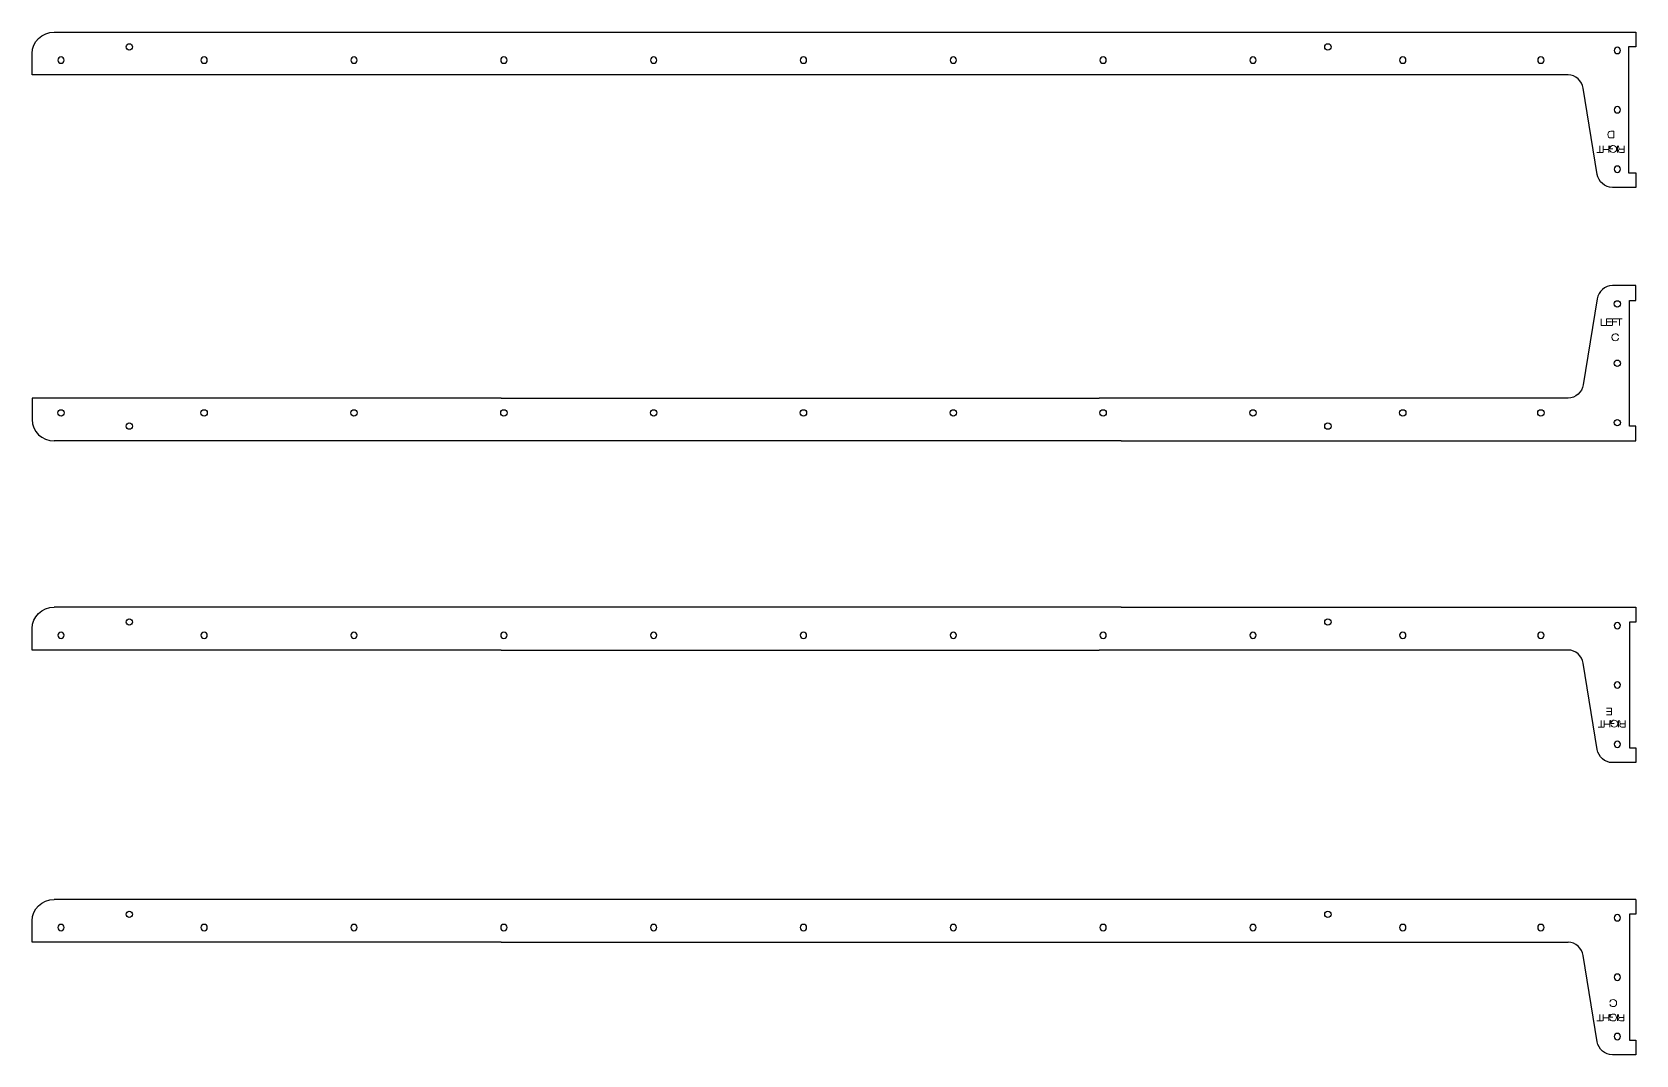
# Model space of a CAD drawing. Header units: millimetres. Extents: x -1126 to 1287, y -1638 to 198.
# Drawn here: x -610 to 113, y -263 to 198 of the extents above; entities that cross this region are included whole.
import ezdxf

# ---------------------------------------------------------------- set-up
doc = ezdxf.new("R2010")
doc.units = ezdxf.units.MM
doc.layers.add('Cuts', color=1, linetype='Continuous', lineweight=25, true_color=0xff0000)
doc.layers.add('text', color=5, linetype='Continuous', lineweight=0, true_color=0x0000ff)

msp = doc.modelspace()

# ---------------------------------------------------------------- linework, layer by layer
at = {"layer": 'Cuts'}
for p, q in [((-599.96, 197.86), (-368.05, 197.86)), ((-368.05, 197.86), (-119.14, 197.86)), ((-119.14, 197.86), (112.76, 197.86)), ((82.24, 178.58), (-398.57, 178.58)), ((-398.59, 33.03), (-129.14, 33.03)), ((-119.14, 13.74), (-599.98, 13.74)), ((-119.15, -61.12), (-599.98, -61.12)), ((-398.59, -80.4), (-129.15, -80.4)), ((-119.15, -192.72), (-368.07, -192.72)), ((-398.59, -212), (82.24, -212))]:
    msp.add_line(p, q, dxfattribs=at)
at = {"layer": 'Cuts', "color": 1, "true_color": 0xff0000}
for p, q in [((-368.07, -192.72), (-599.98, -192.72)), ((112.76, -192.72), (-119.15, -192.72))]:
    msp.add_line(p, q, dxfattribs=at)
for points in [[(112.76, 197.86), (112.76, 191.16), (109.36, 191.16), (109.36, 134.56), (112.76, 134.56), (112.76, 127.86), (102.14, 127.86)], [(-398.57, 178.58), (-609.96, 178.58), (-609.96, 188.22)], [(95.37, 133.81), (89.01, 172.63)], [(112.76, 20.44), (109.81, 20.44), (109.81, 77.05), (112.76, 77.05), (112.76, 83.74), (112.76, 83.74), (102.14, 83.74)], [(95.37, 77.79), (89.01, 38.98)], [(-398.59, 33.03), (-406.2, 33.03), (-609.98, 33.03)], [(82.24, 33.03), (74.63, 33.03), (-129.14, 33.03)], [(-119.14, 13.74), (112.76, 13.74), (112.76, 20.44), (112.76, 20.44)], [(-119.15, -61.12), (112.76, -61.12), (112.76, -67.82), (112.76, -67.82)], [(112.76, -67.82), (109.81, -67.82), (109.81, -124.42), (112.76, -124.42), (112.76, -131.12), (112.76, -131.12), (102.14, -131.12)], [(-398.59, -80.4), (-406.2, -80.4), (-609.98, -80.4)], [(82.24, -80.4), (74.63, -80.4), (-129.15, -80.4)], [(95.37, -125.17), (89.01, -86.35)], [(112.76, -192.72), (112.76, -199.42), (109.81, -199.42), (109.81, -256.02), (112.76, -256.02), (112.76, -262.72), (102.14, -262.72)], [(-398.59, -212), (-406.2, -212), (-609.98, -212)], [(95.37, -256.77), (89.01, -217.95)]]:
    msp.add_lwpolyline(points, dxfattribs=at)
for points in [[(-609.96, 188.22), (-609.96, 193.52), (-605.46, 197.86), (-599.96, 197.86)], [(-567.59, 191.19), (-567.59, 191.98), (-566.95, 192.62), (-566.16, 192.62)], [(-566.16, 189.77), (-566.95, 189.77), (-567.59, 190.41), (-567.59, 191.19)], [(-566.16, 192.62), (-565.37, 192.62), (-564.74, 191.98), (-564.74, 191.19)], [(-564.74, 191.19), (-564.74, 190.41), (-565.37, 189.77), (-566.16, 189.77)], [(-27.48, 191.19), (-27.48, 191.98), (-26.84, 192.62), (-26.06, 192.62)], [(-26.06, 189.77), (-26.84, 189.77), (-27.48, 190.41), (-27.48, 191.19)], [(-26.06, 192.62), (-25.27, 192.62), (-24.63, 191.98), (-24.63, 191.19)], [(-24.63, 191.19), (-24.63, 190.41), (-25.27, 189.77), (-26.06, 189.77)], [(104.35, 191.01), (103.57, 191.01), (102.93, 190.37), (102.93, 189.59)], [(102.93, 189.59), (102.93, 188.8), (103.57, 188.16), (104.35, 188.16)], [(105.78, 189.59), (105.78, 190.37), (105.14, 191.01), (104.35, 191.01)], [(104.35, 188.16), (105.14, 188.16), (105.78, 188.8), (105.78, 189.59)], [(-596.93, 186.65), (-597.72, 186.65), (-598.36, 186.01), (-598.36, 185.22)], [(-598.36, 185.22), (-598.36, 184.44), (-597.72, 183.8), (-596.93, 183.8)], [(-595.51, 185.22), (-595.51, 186.01), (-596.15, 186.65), (-596.93, 186.65)], [(-596.93, 183.8), (-596.15, 183.8), (-595.51, 184.44), (-595.51, 185.22)], [(-532.46, 186.65), (-533.25, 186.65), (-533.89, 186.01), (-533.89, 185.22)], [(-533.89, 185.22), (-533.89, 184.44), (-533.25, 183.8), (-532.46, 183.8)], [(-531.04, 185.22), (-531.04, 186.01), (-531.67, 186.65), (-532.46, 186.65)], [(-532.46, 183.8), (-531.67, 183.8), (-531.04, 184.44), (-531.04, 185.22)], [(-464.91, 186.65), (-465.69, 186.65), (-466.33, 186.01), (-466.33, 185.22)], [(-466.33, 185.22), (-466.33, 184.44), (-465.69, 183.8), (-464.91, 183.8)], [(-463.48, 185.22), (-463.48, 186.01), (-464.12, 186.65), (-464.91, 186.65)], [(-464.91, 183.8), (-464.12, 183.8), (-463.48, 184.44), (-463.48, 185.22)], [(-397.38, 186.65), (-398.16, 186.65), (-398.8, 186.01), (-398.8, 185.22)], [(-398.8, 185.22), (-398.8, 184.44), (-398.16, 183.8), (-397.38, 183.8)], [(-395.95, 185.22), (-395.95, 186.01), (-396.59, 186.65), (-397.38, 186.65)], [(-397.38, 183.8), (-396.59, 183.8), (-395.95, 184.44), (-395.95, 185.22)], [(-329.86, 186.65), (-330.65, 186.65), (-331.29, 186.01), (-331.29, 185.22)], [(-331.29, 185.22), (-331.29, 184.44), (-330.65, 183.8), (-329.86, 183.8)], [(-328.44, 185.22), (-328.44, 186.01), (-329.08, 186.65), (-329.86, 186.65)], [(-329.86, 183.8), (-329.08, 183.8), (-328.44, 184.44), (-328.44, 185.22)], [(-262.35, 186.65), (-263.14, 186.65), (-263.78, 186.01), (-263.78, 185.22)], [(-263.78, 185.22), (-263.78, 184.44), (-263.14, 183.8), (-262.35, 183.8)], [(-260.93, 185.22), (-260.93, 186.01), (-261.56, 186.65), (-262.35, 186.65)], [(-262.35, 183.8), (-261.56, 183.8), (-260.93, 184.44), (-260.93, 185.22)], [(-194.84, 186.65), (-195.63, 186.65), (-196.26, 186.01), (-196.26, 185.22)], [(-196.26, 185.22), (-196.26, 184.44), (-195.63, 183.8), (-194.84, 183.8)], [(-193.41, 185.22), (-193.41, 186.01), (-194.05, 186.65), (-194.84, 186.65)], [(-194.84, 183.8), (-194.05, 183.8), (-193.41, 184.44), (-193.41, 185.22)], [(-127.33, 186.65), (-128.11, 186.65), (-128.75, 186.01), (-128.75, 185.22)], [(-128.75, 185.22), (-128.75, 184.44), (-128.11, 183.8), (-127.33, 183.8)], [(-125.9, 185.22), (-125.9, 186.01), (-126.54, 186.65), (-127.33, 186.65)], [(-127.33, 183.8), (-126.54, 183.8), (-125.9, 184.44), (-125.9, 185.22)], [(-59.81, 186.65), (-60.6, 186.65), (-61.24, 186.01), (-61.24, 185.22)], [(-61.24, 185.22), (-61.24, 184.44), (-60.6, 183.8), (-59.81, 183.8)], [(-58.39, 185.22), (-58.39, 186.01), (-59.03, 186.65), (-59.81, 186.65)], [(-59.81, 183.8), (-59.03, 183.8), (-58.39, 184.44), (-58.39, 185.22)], [(7.7, 186.65), (6.91, 186.65), (6.27, 186.01), (6.27, 185.22)], [(6.27, 185.22), (6.27, 184.44), (6.91, 183.8), (7.7, 183.8)], [(9.12, 185.22), (9.12, 186.01), (8.49, 186.65), (7.7, 186.65)], [(7.7, 183.8), (8.49, 183.8), (9.12, 184.44), (9.12, 185.22)], [(69.91, 186.65), (69.13, 186.65), (68.49, 186.01), (68.49, 185.22)], [(68.49, 185.22), (68.49, 184.44), (69.13, 183.8), (69.91, 183.8)], [(71.34, 185.22), (71.34, 186.01), (70.7, 186.65), (69.91, 186.65)], [(69.91, 183.8), (70.7, 183.8), (71.34, 184.44), (71.34, 185.22)], [(89.01, 172.63), (88.59, 175.9), (85.54, 178.58), (82.24, 178.58)], [(104.35, 164.29), (103.57, 164.29), (102.93, 163.65), (102.93, 162.86)], [(102.93, 162.86), (102.93, 162.07), (103.57, 161.44), (104.35, 161.44)], [(105.78, 162.86), (105.78, 163.65), (105.14, 164.29), (104.35, 164.29)], [(104.35, 161.44), (105.14, 161.44), (105.78, 162.07), (105.78, 162.86)], [(104.35, 137.56), (103.57, 137.56), (102.93, 136.92), (102.93, 136.14)], [(105.78, 136.14), (105.78, 136.92), (105.14, 137.56), (104.35, 137.56)], [(102.14, 127.86), (98.84, 127.86), (95.79, 130.54), (95.37, 133.81)], [(102.93, 136.14), (102.93, 135.35), (103.57, 134.71), (104.35, 134.71)], [(104.35, 134.71), (105.14, 134.71), (105.78, 135.35), (105.78, 136.14)], [(102.14, 83.74), (98.84, 83.74), (95.79, 81.07), (95.37, 77.79)], [(102.93, 75.47), (102.93, 76.26), (103.57, 76.89), (104.35, 76.89)], [(104.35, 74.04), (103.57, 74.04), (102.93, 74.68), (102.93, 75.47)], [(104.35, 76.89), (105.14, 76.89), (105.78, 76.26), (105.78, 75.47)], [(105.78, 75.47), (105.78, 74.68), (105.14, 74.04), (104.35, 74.04)], [(102.93, 48.74), (102.93, 49.53), (103.57, 50.17), (104.35, 50.17)], [(104.35, 47.32), (103.57, 47.32), (102.93, 47.96), (102.93, 48.74)], [(104.35, 50.17), (105.14, 50.17), (105.78, 49.53), (105.78, 48.74)], [(105.78, 48.74), (105.78, 47.96), (105.14, 47.32), (104.35, 47.32)], [(89.01, 38.98), (88.59, 35.7), (85.54, 33.03), (82.24, 33.03)], [(-609.98, 33.03), (-609.98, 33.03), (-609.98, 28.69), (-609.98, 23.39)], [(-609.98, 23.39), (-609.98, 18.08), (-605.48, 13.74), (-599.98, 13.74)], [(-598.36, 26.38), (-598.36, 27.17), (-597.72, 27.81), (-596.93, 27.81)], [(-596.93, 24.96), (-597.72, 24.96), (-598.36, 25.6), (-598.36, 26.38)], [(-596.93, 27.81), (-596.15, 27.81), (-595.51, 27.17), (-595.51, 26.38)], [(-595.51, 26.38), (-595.51, 25.6), (-596.15, 24.96), (-596.93, 24.96)], [(-567.59, 20.41), (-567.59, 21.2), (-566.95, 21.84), (-566.16, 21.84)], [(-566.16, 21.84), (-565.37, 21.84), (-564.74, 21.2), (-564.74, 20.41)], [(-533.89, 26.38), (-533.89, 27.17), (-533.25, 27.81), (-532.46, 27.81)], [(-532.46, 24.96), (-533.25, 24.96), (-533.89, 25.6), (-533.89, 26.38)], [(-532.46, 27.81), (-531.67, 27.81), (-531.04, 27.17), (-531.04, 26.38)], [(-531.04, 26.38), (-531.04, 25.6), (-531.67, 24.96), (-532.46, 24.96)], [(-466.35, 26.38), (-466.35, 27.17), (-465.71, 27.81), (-464.93, 27.81)], [(-464.93, 24.96), (-465.71, 24.96), (-466.35, 25.6), (-466.35, 26.38)], [(-464.93, 27.81), (-464.14, 27.81), (-463.5, 27.17), (-463.5, 26.38)], [(-463.5, 26.38), (-463.5, 25.6), (-464.14, 24.96), (-464.93, 24.96)], [(-398.8, 26.38), (-398.8, 27.17), (-398.16, 27.81), (-397.38, 27.81)], [(-397.38, 24.96), (-398.16, 24.96), (-398.8, 25.6), (-398.8, 26.38)], [(-397.38, 27.81), (-396.59, 27.81), (-395.95, 27.17), (-395.95, 26.38)], [(-395.95, 26.38), (-395.95, 25.6), (-396.59, 24.96), (-397.38, 24.96)], [(-331.29, 26.38), (-331.29, 27.17), (-330.65, 27.81), (-329.86, 27.81)], [(-329.86, 24.96), (-330.65, 24.96), (-331.29, 25.6), (-331.29, 26.38)], [(-329.86, 27.81), (-329.08, 27.81), (-328.44, 27.17), (-328.44, 26.38)], [(-328.44, 26.38), (-328.44, 25.6), (-329.08, 24.96), (-329.86, 24.96)], [(-263.78, 26.38), (-263.78, 27.17), (-263.14, 27.81), (-262.35, 27.81)], [(-262.35, 24.96), (-263.14, 24.96), (-263.78, 25.6), (-263.78, 26.38)], [(-262.35, 27.81), (-261.56, 27.81), (-260.93, 27.17), (-260.93, 26.38)], [(-260.93, 26.38), (-260.93, 25.6), (-261.56, 24.96), (-262.35, 24.96)], [(-196.26, 26.38), (-196.26, 27.17), (-195.63, 27.81), (-194.84, 27.81)], [(-194.84, 24.96), (-195.63, 24.96), (-196.26, 25.6), (-196.26, 26.38)], [(-194.84, 27.81), (-194.05, 27.81), (-193.41, 27.17), (-193.41, 26.38)], [(-193.41, 26.38), (-193.41, 25.6), (-194.05, 24.96), (-194.84, 24.96)], [(-128.75, 26.38), (-128.75, 27.17), (-128.11, 27.81), (-127.33, 27.81)], [(-127.33, 24.96), (-128.11, 24.96), (-128.75, 25.6), (-128.75, 26.38)], [(-127.33, 27.81), (-126.54, 27.81), (-125.9, 27.17), (-125.9, 26.38)], [(-125.9, 26.38), (-125.9, 25.6), (-126.54, 24.96), (-127.33, 24.96)], [(-61.24, 26.38), (-61.24, 27.17), (-60.6, 27.81), (-59.81, 27.81)], [(-59.81, 24.96), (-60.6, 24.96), (-61.24, 25.6), (-61.24, 26.38)], [(-59.81, 27.81), (-59.03, 27.81), (-58.39, 27.17), (-58.39, 26.38)], [(-58.39, 26.38), (-58.39, 25.6), (-59.03, 24.96), (-59.81, 24.96)], [(-27.48, 20.41), (-27.48, 21.2), (-26.84, 21.84), (-26.06, 21.84)], [(-26.06, 21.84), (-25.27, 21.84), (-24.63, 21.2), (-24.63, 20.41)], [(6.27, 26.38), (6.27, 27.17), (6.91, 27.81), (7.7, 27.81)], [(7.7, 24.96), (6.91, 24.96), (6.27, 25.6), (6.27, 26.38)], [(7.7, 27.81), (8.49, 27.81), (9.12, 27.17), (9.12, 26.38)], [(9.12, 26.38), (9.12, 25.6), (8.49, 24.96), (7.7, 24.96)], [(68.49, 26.38), (68.49, 27.17), (69.13, 27.81), (69.91, 27.81)], [(69.91, 24.96), (69.13, 24.96), (68.49, 25.6), (68.49, 26.38)], [(69.91, 27.81), (70.7, 27.81), (71.34, 27.17), (71.34, 26.38)], [(71.34, 26.38), (71.34, 25.6), (70.7, 24.96), (69.91, 24.96)], [(102.93, 22.02), (102.93, 22.81), (103.57, 23.44), (104.35, 23.44)], [(104.35, 20.6), (103.57, 20.6), (102.93, 21.23), (102.93, 22.02)], [(104.35, 23.44), (105.14, 23.44), (105.78, 22.81), (105.78, 22.02)], [(105.78, 22.02), (105.78, 21.23), (105.14, 20.6), (104.35, 20.6)], [(-566.16, 18.99), (-566.95, 18.99), (-567.59, 19.62), (-567.59, 20.41)], [(-564.74, 20.41), (-564.74, 19.62), (-565.37, 18.99), (-566.16, 18.99)], [(-26.06, 18.99), (-26.84, 18.99), (-27.48, 19.62), (-27.48, 20.41)], [(-24.63, 20.41), (-24.63, 19.62), (-25.27, 18.99), (-26.06, 18.99)], [(-609.98, -70.76), (-609.98, -65.46), (-605.48, -61.12), (-599.98, -61.12)], [(-609.98, -80.4), (-609.98, -80.4), (-609.98, -76.06), (-609.98, -70.76)], [(-567.59, -67.79), (-567.59, -67), (-566.95, -66.36), (-566.16, -66.36)], [(-566.16, -69.21), (-566.95, -69.21), (-567.59, -68.57), (-567.59, -67.79)], [(-566.16, -66.36), (-565.37, -66.36), (-564.74, -67), (-564.74, -67.79)], [(-564.74, -67.79), (-564.74, -68.57), (-565.37, -69.21), (-566.16, -69.21)], [(-27.48, -67.79), (-27.48, -67), (-26.84, -66.36), (-26.06, -66.36)], [(-26.06, -69.21), (-26.84, -69.21), (-27.48, -68.57), (-27.48, -67.79)], [(-26.06, -66.36), (-25.27, -66.36), (-24.63, -67), (-24.63, -67.79)], [(-24.63, -67.79), (-24.63, -68.57), (-25.27, -69.21), (-26.06, -69.21)], [(104.35, -67.97), (103.57, -67.97), (102.93, -68.61), (102.93, -69.4)], [(102.93, -69.4), (102.93, -70.18), (103.57, -70.82), (104.35, -70.82)], [(105.78, -69.4), (105.78, -68.61), (105.14, -67.97), (104.35, -67.97)], [(104.35, -70.82), (105.14, -70.82), (105.78, -70.18), (105.78, -69.4)], [(-596.93, -72.33), (-597.72, -72.33), (-598.36, -72.97), (-598.36, -73.76)], [(-598.36, -73.76), (-598.36, -74.55), (-597.72, -75.18), (-596.93, -75.18)], [(-595.51, -73.76), (-595.51, -72.97), (-596.15, -72.33), (-596.93, -72.33)], [(-596.93, -75.18), (-596.15, -75.18), (-595.51, -74.55), (-595.51, -73.76)], [(-532.46, -72.33), (-533.25, -72.33), (-533.89, -72.97), (-533.89, -73.76)], [(-533.89, -73.76), (-533.89, -74.55), (-533.25, -75.18), (-532.46, -75.18)], [(-531.04, -73.76), (-531.04, -72.97), (-531.67, -72.33), (-532.46, -72.33)], [(-532.46, -75.18), (-531.67, -75.18), (-531.04, -74.55), (-531.04, -73.76)], [(-464.93, -72.33), (-465.71, -72.33), (-466.35, -72.97), (-466.35, -73.76)], [(-466.35, -73.76), (-466.35, -74.55), (-465.71, -75.18), (-464.93, -75.18)], [(-463.5, -73.76), (-463.5, -72.97), (-464.14, -72.33), (-464.93, -72.33)], [(-464.93, -75.18), (-464.14, -75.18), (-463.5, -74.55), (-463.5, -73.76)], [(-397.38, -72.33), (-398.16, -72.33), (-398.8, -72.97), (-398.8, -73.76)], [(-398.8, -73.76), (-398.8, -74.55), (-398.16, -75.18), (-397.38, -75.18)], [(-395.95, -73.76), (-395.95, -72.97), (-396.59, -72.33), (-397.38, -72.33)], [(-397.38, -75.18), (-396.59, -75.18), (-395.95, -74.55), (-395.95, -73.76)], [(-329.86, -72.33), (-330.65, -72.33), (-331.29, -72.97), (-331.29, -73.76)], [(-331.29, -73.76), (-331.29, -74.55), (-330.65, -75.18), (-329.86, -75.18)], [(-328.44, -73.76), (-328.44, -72.97), (-329.08, -72.33), (-329.86, -72.33)], [(-329.86, -75.18), (-329.08, -75.18), (-328.44, -74.55), (-328.44, -73.76)], [(-262.35, -72.33), (-263.14, -72.33), (-263.78, -72.97), (-263.78, -73.76)], [(-263.78, -73.76), (-263.78, -74.55), (-263.14, -75.18), (-262.35, -75.18)], [(-260.93, -73.76), (-260.93, -72.97), (-261.56, -72.33), (-262.35, -72.33)], [(-262.35, -75.18), (-261.56, -75.18), (-260.93, -74.55), (-260.93, -73.76)], [(-194.84, -72.33), (-195.63, -72.33), (-196.26, -72.97), (-196.26, -73.76)], [(-196.26, -73.76), (-196.26, -74.55), (-195.63, -75.18), (-194.84, -75.18)], [(-193.41, -73.76), (-193.41, -72.97), (-194.05, -72.33), (-194.84, -72.33)], [(-194.84, -75.18), (-194.05, -75.18), (-193.41, -74.55), (-193.41, -73.76)], [(-127.33, -72.33), (-128.11, -72.33), (-128.75, -72.97), (-128.75, -73.76)], [(-128.75, -73.76), (-128.75, -74.55), (-128.11, -75.18), (-127.33, -75.18)], [(-125.9, -73.76), (-125.9, -72.97), (-126.54, -72.33), (-127.33, -72.33)], [(-127.33, -75.18), (-126.54, -75.18), (-125.9, -74.55), (-125.9, -73.76)], [(-59.81, -72.33), (-60.6, -72.33), (-61.24, -72.97), (-61.24, -73.76)], [(-61.24, -73.76), (-61.24, -74.55), (-60.6, -75.18), (-59.81, -75.18)], [(-58.39, -73.76), (-58.39, -72.97), (-59.03, -72.33), (-59.81, -72.33)], [(-59.81, -75.18), (-59.03, -75.18), (-58.39, -74.55), (-58.39, -73.76)], [(7.7, -72.33), (6.91, -72.33), (6.27, -72.97), (6.27, -73.76)], [(6.27, -73.76), (6.27, -74.55), (6.91, -75.18), (7.7, -75.18)], [(9.12, -73.76), (9.12, -72.97), (8.49, -72.33), (7.7, -72.33)], [(7.7, -75.18), (8.49, -75.18), (9.12, -74.55), (9.12, -73.76)], [(69.91, -72.33), (69.13, -72.33), (68.49, -72.97), (68.49, -73.76)], [(68.49, -73.76), (68.49, -74.55), (69.13, -75.18), (69.91, -75.18)], [(71.34, -73.76), (71.34, -72.97), (70.7, -72.33), (69.91, -72.33)], [(69.91, -75.18), (70.7, -75.18), (71.34, -74.55), (71.34, -73.76)], [(89.01, -86.35), (88.59, -83.08), (85.54, -80.4), (82.24, -80.4)], [(104.35, -94.69), (103.57, -94.69), (102.93, -95.33), (102.93, -96.12)], [(102.93, -96.12), (102.93, -96.91), (103.57, -97.54), (104.35, -97.54)], [(105.78, -96.12), (105.78, -95.33), (105.14, -94.69), (104.35, -94.69)], [(104.35, -97.54), (105.14, -97.54), (105.78, -96.91), (105.78, -96.12)], [(104.35, -121.42), (103.57, -121.42), (102.93, -122.06), (102.93, -122.84)], [(102.93, -122.84), (102.93, -123.63), (103.57, -124.27), (104.35, -124.27)], [(105.78, -122.84), (105.78, -122.06), (105.14, -121.42), (104.35, -121.42)], [(104.35, -124.27), (105.14, -124.27), (105.78, -123.63), (105.78, -122.84)], [(102.14, -131.12), (98.84, -131.12), (95.79, -128.44), (95.37, -125.17)], [(-609.98, -202.36), (-609.98, -197.06), (-605.48, -192.72), (-599.98, -192.72)], [(-609.98, -212), (-609.98, -212), (-609.98, -207.66), (-609.98, -202.36)], [(-567.59, -199.39), (-567.59, -198.6), (-566.95, -197.96), (-566.16, -197.96)], [(-566.16, -200.81), (-566.95, -200.81), (-567.59, -200.18), (-567.59, -199.39)], [(-566.16, -197.96), (-565.37, -197.96), (-564.74, -198.6), (-564.74, -199.39)], [(-564.74, -199.39), (-564.74, -200.18), (-565.37, -200.81), (-566.16, -200.81)], [(-27.48, -199.39), (-27.48, -198.6), (-26.84, -197.96), (-26.06, -197.96)], [(-26.06, -200.81), (-26.84, -200.81), (-27.48, -200.18), (-27.48, -199.39)], [(-26.06, -197.96), (-25.27, -197.96), (-24.63, -198.6), (-24.63, -199.39)], [(-24.63, -199.39), (-24.63, -200.18), (-25.27, -200.81), (-26.06, -200.81)], [(104.35, -199.57), (103.57, -199.57), (102.93, -200.21), (102.93, -201)], [(102.93, -201), (102.93, -201.78), (103.57, -202.42), (104.35, -202.42)], [(105.78, -201), (105.78, -200.21), (105.14, -199.57), (104.35, -199.57)], [(104.35, -202.42), (105.14, -202.42), (105.78, -201.78), (105.78, -201)], [(-596.93, -203.94), (-597.72, -203.94), (-598.36, -204.57), (-598.36, -205.36)], [(-598.36, -205.36), (-598.36, -206.15), (-597.72, -206.79), (-596.93, -206.79)], [(-595.51, -205.36), (-595.51, -204.57), (-596.15, -203.94), (-596.93, -203.94)], [(-596.93, -206.79), (-596.15, -206.79), (-595.51, -206.15), (-595.51, -205.36)], [(-532.46, -203.94), (-533.25, -203.94), (-533.89, -204.57), (-533.89, -205.36)], [(-533.89, -205.36), (-533.89, -206.15), (-533.25, -206.79), (-532.46, -206.79)], [(-531.04, -205.36), (-531.04, -204.57), (-531.67, -203.94), (-532.46, -203.94)], [(-532.46, -206.79), (-531.67, -206.79), (-531.04, -206.15), (-531.04, -205.36)], [(-464.93, -203.94), (-465.71, -203.94), (-466.35, -204.57), (-466.35, -205.36)], [(-466.35, -205.36), (-466.35, -206.15), (-465.71, -206.79), (-464.93, -206.79)], [(-463.5, -205.36), (-463.5, -204.57), (-464.14, -203.94), (-464.93, -203.94)], [(-464.93, -206.79), (-464.14, -206.79), (-463.5, -206.15), (-463.5, -205.36)], [(-397.38, -203.94), (-398.16, -203.94), (-398.8, -204.57), (-398.8, -205.36)], [(-398.8, -205.36), (-398.8, -206.15), (-398.16, -206.79), (-397.38, -206.79)], [(-395.95, -205.36), (-395.95, -204.57), (-396.59, -203.94), (-397.38, -203.94)], [(-397.38, -206.79), (-396.59, -206.79), (-395.95, -206.15), (-395.95, -205.36)], [(-329.86, -203.94), (-330.65, -203.94), (-331.29, -204.57), (-331.29, -205.36)], [(-331.29, -205.36), (-331.29, -206.15), (-330.65, -206.79), (-329.86, -206.79)], [(-328.44, -205.36), (-328.44, -204.57), (-329.08, -203.94), (-329.86, -203.94)], [(-329.86, -206.79), (-329.08, -206.79), (-328.44, -206.15), (-328.44, -205.36)], [(-262.35, -203.94), (-263.14, -203.94), (-263.78, -204.57), (-263.78, -205.36)], [(-263.78, -205.36), (-263.78, -206.15), (-263.14, -206.79), (-262.35, -206.79)], [(-260.93, -205.36), (-260.93, -204.57), (-261.56, -203.94), (-262.35, -203.94)], [(-262.35, -206.79), (-261.56, -206.79), (-260.93, -206.15), (-260.93, -205.36)], [(-194.84, -203.94), (-195.63, -203.94), (-196.26, -204.57), (-196.26, -205.36)], [(-196.26, -205.36), (-196.26, -206.15), (-195.63, -206.79), (-194.84, -206.79)], [(-193.41, -205.36), (-193.41, -204.57), (-194.05, -203.94), (-194.84, -203.94)], [(-194.84, -206.79), (-194.05, -206.79), (-193.41, -206.15), (-193.41, -205.36)], [(-127.33, -203.94), (-128.11, -203.94), (-128.75, -204.57), (-128.75, -205.36)], [(-128.75, -205.36), (-128.75, -206.15), (-128.11, -206.79), (-127.33, -206.79)], [(-125.9, -205.36), (-125.9, -204.57), (-126.54, -203.94), (-127.33, -203.94)], [(-127.33, -206.79), (-126.54, -206.79), (-125.9, -206.15), (-125.9, -205.36)], [(-59.81, -203.94), (-60.6, -203.94), (-61.24, -204.57), (-61.24, -205.36)], [(-61.24, -205.36), (-61.24, -206.15), (-60.6, -206.79), (-59.81, -206.79)], [(-58.39, -205.36), (-58.39, -204.57), (-59.03, -203.94), (-59.81, -203.94)], [(-59.81, -206.79), (-59.03, -206.79), (-58.39, -206.15), (-58.39, -205.36)], [(7.7, -203.94), (6.91, -203.94), (6.27, -204.57), (6.27, -205.36)], [(6.27, -205.36), (6.27, -206.15), (6.91, -206.79), (7.7, -206.79)], [(9.12, -205.36), (9.12, -204.57), (8.49, -203.94), (7.7, -203.94)], [(7.7, -206.79), (8.49, -206.79), (9.12, -206.15), (9.12, -205.36)], [(69.91, -203.94), (69.13, -203.94), (68.49, -204.57), (68.49, -205.36)], [(68.49, -205.36), (68.49, -206.15), (69.13, -206.79), (69.91, -206.79)], [(71.34, -205.36), (71.34, -204.57), (70.7, -203.94), (69.91, -203.94)], [(69.91, -206.79), (70.7, -206.79), (71.34, -206.15), (71.34, -205.36)], [(89.01, -217.95), (88.59, -214.68), (85.54, -212), (82.24, -212)], [(104.35, -226.3), (103.57, -226.3), (102.93, -226.93), (102.93, -227.72)], [(102.93, -227.72), (102.93, -228.51), (103.57, -229.15), (104.35, -229.15)], [(105.78, -227.72), (105.78, -226.93), (105.14, -226.3), (104.35, -226.3)], [(104.35, -229.15), (105.14, -229.15), (105.78, -228.51), (105.78, -227.72)], [(102.14, -262.72), (98.84, -262.72), (95.79, -260.04), (95.37, -256.77)], [(104.35, -253.02), (103.57, -253.02), (102.93, -253.66), (102.93, -254.45)], [(102.93, -254.45), (102.93, -255.23), (103.57, -255.87), (104.35, -255.87)], [(105.78, -254.45), (105.78, -253.66), (105.14, -253.02), (104.35, -253.02)], [(104.35, -255.87), (105.14, -255.87), (105.78, -255.23), (105.78, -254.45)]]:
    msp.add_open_spline(points, degree=3, dxfattribs=at)
at = {"layer": 'text', "color": 5, "true_color": 0x0000ff}
for points in [[(101.4, 153.22), (102.87, 153.22), (102.87, 150.2), (102.87, 150.2)], [(96.54, 146.65), (96.54, 143.69)], [(97.99, 143.66), (97.99, 146.65)], [(100.55, 145.05), (97.99, 145.05)], [(100.55, 146.65), (100.55, 143.66)], [(102.41, 145.31), (101.01, 145.31), (101.01, 146.71)], [(102.87, 150.2), (101.4, 150.2)], [(104.43, 143.66), (104.43, 146.65)], [(105.64, 145.19), (105.65, 145.2), (107.4, 145.2)], [(107.4, 146.65), (107.4, 143.66), (105.76, 143.66)], [(97.79, 143.66), (95.21, 143.66)], [(99.24, 65.75), (97.1, 65.75), (97.1, 68.79)], [(101.93, 65.75), (99.53, 65.75), (99.53, 68.79), (101.9, 68.79)], [(99.53, 67.37), (101.81, 67.37)], [(102.2, 65.75), (102.2, 68.79), (104.34, 68.79)], [(102.2, 67.37), (104.21, 67.37)], [(104, 68.79), (106.63, 68.79)], [(105.32, 65.75), (105.32, 68.79)], [(99.44, -106.51), (101.81, -106.51), (101.81, -109.54), (99.46, -109.54)], [(101.81, -108.13), (99.56, -108.13)], [(98.3, -115.11), (95.72, -115.11)], [(97.05, -112.13), (97.05, -115.09)], [(98.5, -115.11), (98.5, -112.13)], [(101.06, -113.72), (98.5, -113.72)], [(101.06, -112.13), (101.06, -115.11)], [(102.92, -113.46), (101.52, -113.46), (101.52, -112.06)], [(104.94, -115.11), (104.94, -112.13)], [(106.15, -113.59), (106.16, -113.58)], [(106.16, -113.58), (107.91, -113.57)], [(107.91, -112.13), (107.91, -115.11), (106.26, -115.11)], [(96.52, -244.46), (96.52, -247.42)], [(97.97, -247.45), (97.97, -244.46)], [(100.53, -244.46), (100.53, -247.45)], [(102.39, -245.8), (100.99, -245.8), (100.99, -244.4)], [(104.41, -247.45), (104.41, -244.46)], [(107.38, -244.46), (107.38, -247.45), (105.74, -247.45)], [(97.77, -247.45), (95.19, -247.45)], [(100.53, -246.06), (97.97, -246.06)], [(105.62, -245.93), (105.63, -245.92), (107.38, -245.91)]]:
    msp.add_lwpolyline(points, dxfattribs=at)
for points in [[(100.14, 151.71), (100.14, 152.61), (100.56, 153.22), (101.4, 153.22)], [(101.4, 150.2), (100.56, 150.2), (100.14, 150.81), (100.14, 151.71)], [(101.01, 145.31), (101.05, 145.66), (101.11, 145.81), (101.11, 145.81)], [(102.52, 143.66), (101.59, 143.66), (101.16, 144.07), (101.05, 144.65)], [(101.11, 145.81), (101.32, 146.5), (101.9, 146.78), (102.52, 146.78)], [(102.52, 146.78), (103.37, 146.78), (104.07, 146.21), (104.07, 145.22)], [(104.07, 145.22), (104.07, 144.23), (103.37, 143.66), (102.52, 143.66)], [(104.99, 145.82), (104.99, 145.93), (104.98, 146.53), (104.92, 146.65)], [(104.93, 144.48), (104.93, 144.76), (105.12, 145.16), (105.64, 145.19)], [(105.65, 145.2), (105.19, 145.2), (104.99, 145.41), (104.99, 145.82)], [(105.76, 143.66), (105.16, 143.66), (104.93, 143.94), (104.93, 144.48)], [(101.87, 60.42), (101.87, 61.42), (102.57, 62), (103.43, 62)], [(103.43, 58.85), (102.57, 58.85), (101.87, 59.43), (101.87, 60.42)], [(103.43, 62), (104.15, 62), (104.71, 61.71), (104.87, 61.05)], [(104.95, 60.06), (104.86, 59.25), (104.13, 58.85), (103.43, 58.85)], [(101.52, -113.46), (101.56, -113.11), (101.62, -112.96), (101.62, -112.96)], [(103.03, -115.11), (102.1, -115.11), (101.67, -114.7), (101.56, -114.12)], [(101.62, -112.96), (101.83, -112.27), (102.41, -111.99), (103.03, -111.99)], [(103.03, -111.99), (103.88, -111.99), (104.58, -112.57), (104.58, -113.55)], [(104.58, -113.55), (104.58, -114.54), (103.88, -115.11), (103.03, -115.11)], [(105.5, -112.95), (105.5, -112.84), (105.49, -112.25), (105.43, -112.13)], [(105.44, -114.3), (105.44, -114.01), (105.63, -113.61), (106.15, -113.59)], [(106.26, -115.11), (105.67, -115.11), (105.44, -114.83), (105.44, -114.3)], [(106.16, -113.58), (105.7, -113.57), (105.5, -113.36), (105.5, -112.95)], [(100.98, -239.04), (101.07, -238.23), (101.79, -237.82), (102.49, -237.82)], [(102.49, -237.82), (103.36, -237.82), (104.06, -238.4), (104.06, -239.4)], [(100.99, -245.8), (101.03, -245.45), (101.09, -245.3), (101.09, -245.3)], [(102.49, -240.98), (101.78, -240.98), (101.21, -240.69), (101.05, -240.03)], [(101.09, -245.3), (101.3, -244.61), (101.88, -244.33), (102.5, -244.33)], [(104.06, -239.4), (104.06, -240.4), (103.36, -240.98), (102.49, -240.98)], [(102.5, -244.33), (103.35, -244.33), (104.05, -244.9), (104.05, -245.89)], [(104.97, -245.29), (104.97, -245.18), (104.96, -244.59), (104.9, -244.47)], [(105.63, -245.92), (105.17, -245.91), (104.97, -245.7), (104.97, -245.29)], [(102.5, -247.45), (101.57, -247.45), (101.14, -247.04), (101.03, -246.46)], [(104.05, -245.89), (104.05, -246.88), (103.35, -247.45), (102.5, -247.45)], [(104.91, -246.64), (104.91, -246.35), (105.1, -245.95), (105.62, -245.93)], [(105.74, -247.45), (105.14, -247.45), (104.91, -247.17), (104.91, -246.64)]]:
    msp.add_open_spline(points, degree=3, dxfattribs=at)

doc.saveas('drawing.dxf')
